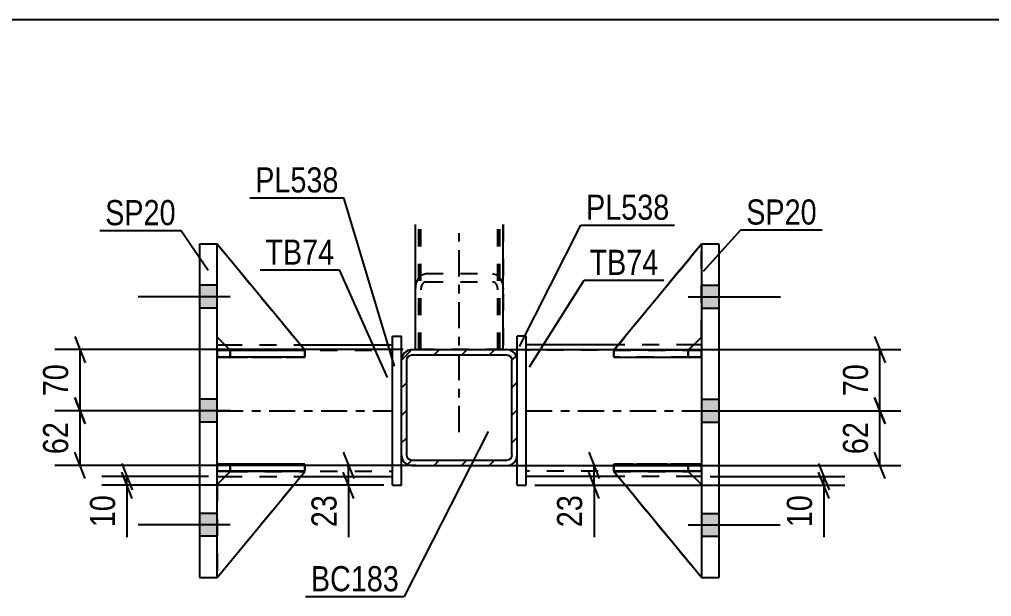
# Model space of a CAD drawing. Header units: millimetres. Extents: x 0 to 841, y 0 to 594.
# Drawn here: x 184.4 to 295.2, y 125.3 to 191.1 of the extents above; entities that cross this region are included whole.
import ezdxf

# ---------------------------------------------------------------- set-up
doc = ezdxf.new("R2010")
doc.units = ezdxf.units.MM
doc.linetypes.add('DXK_LINE_DOT2', pattern=[3.9198, 1.9599, -1.9599])
doc.linetypes.add('DXK_LINE_DOT3', pattern=[5.9187, 2.979, -0.9799, 0.9799, -0.9799])
doc.styles.add('Arial Narrow', font='ARIALN.TTF', dxfattribs={"height": 0.2})

# ---------------------------------------------------------------- blocks, each defined once
blk = doc.blocks.new('Part-815137511-1333 - 1252')
at = {"color": 7, "linetype": 'DXK_LINE_DOT2'}
for p, q in [((262.13, 165.47), (252.13, 153.36)), ((252.13, 153.36), (262.13, 165.47)), ((262.13, 154.86), (262.13, 165.47)), ((260.63, 153.36), (262.13, 154.86)), ((260.63, 153.36), (262.13, 154.86)), ((252.13, 153.36), (260.63, 153.36)), ((252.13, 153.36), (252.13, 153.36)), ((260.63, 153.36), (252.13, 153.36)), ((260.63, 153.36), (260.63, 153.36))]:
    blk.add_line(p, q, dxfattribs=at)
blk = doc.blocks.new('Bolt-815137511-1442 - 1252')
at = {"linetype": 'Continuous'}
for points in [[(264.13, 158.17), (264.13, 160.77), (262.13, 160.77), (262.13, 158.17)], [(264.13, 158.17), (264.13, 160.77), (262.13, 160.77), (262.13, 158.17)], [(264.13, 158.17), (264.13, 160.77), (262.13, 160.77), (262.13, 158.17)], [(264.13, 145.17), (264.13, 147.77), (262.13, 147.77), (262.13, 145.17)], [(264.13, 145.17), (264.13, 147.77), (262.13, 147.77), (262.13, 145.17)], [(264.13, 132.17), (264.13, 134.77), (262.13, 134.77), (262.13, 132.17)], [(264.13, 132.17), (264.13, 134.77), (262.13, 134.77), (262.13, 132.17)], [(264.13, 132.17), (264.13, 134.77), (262.13, 134.77), (262.13, 132.17)]]:
    blk.add_hatch(color=1, dxfattribs=at).paths.add_polyline_path(points)
at = {"color": 1, "linetype": 'Continuous'}
for p, q in [((262.13, 160.77), (264.13, 160.77)), ((262.13, 160.77), (264.13, 160.77)), ((262.13, 160.77), (264.13, 160.77)), ((260.63, 159.47), (271.13, 159.47)), ((260.63, 159.47), (271.13, 159.47)), ((260.63, 159.47), (271.13, 159.47)), ((262.13, 158.17), (264.13, 158.17)), ((262.13, 158.17), (264.13, 158.17)), ((262.13, 158.17), (264.13, 158.17)), ((262.13, 147.77), (264.13, 147.77)), ((262.13, 147.77), (264.13, 147.77)), ((260.63, 146.47), (271.13, 146.47)), ((260.63, 146.47), (271.13, 146.47)), ((262.13, 145.17), (264.13, 145.17)), ((262.13, 145.17), (264.13, 145.17)), ((262.13, 134.77), (264.13, 134.77)), ((262.13, 134.77), (264.13, 134.77)), ((262.13, 134.77), (264.13, 134.77)), ((260.63, 133.47), (271.13, 133.47)), ((260.63, 133.47), (271.13, 133.47)), ((260.63, 133.47), (271.13, 133.47)), ((262.13, 132.17), (264.13, 132.17)), ((262.13, 132.17), (264.13, 132.17)), ((262.13, 132.17), (264.13, 132.17))]:
    blk.add_line(p, q, dxfattribs=at)
blk = doc.blocks.new('Part-815137511-1257 - 1252')
at = {"color": 7, "linetype": 'DXK_LINE_DOT2'}
for p, q in [((229.53, 153.43), (229.53, 167.68)), ((229.93, 153.43), (229.93, 167.68)), ((239.13, 153.43), (239.13, 167.68)), ((239.53, 167.68), (239.53, 153.43)), ((239.53, 153.43), (229.53, 153.43))]:
    blk.add_line(p, q, dxfattribs=at)
at = {"color": 7, "linetype": 'DXK_LINE_DOT3'}
blk.add_line((234.53, 144.03), (234.53, 167.68), dxfattribs=at)
blk = doc.blocks.new('Part-815137511-1329 - 1252')
at = {"color": 2, "linetype": 'Continuous'}
for p, q in [((206.93, 153.97), (207.82, 153.97)), ((216.43, 153.97), (226.93, 153.97)), ((206.93, 138.97), (207.84, 138.97)), ((216.45, 138.97), (226.93, 138.97))]:
    blk.add_line(p, q, dxfattribs=at)
at = {"color": 7, "linetype": 'DXK_LINE_DOT2'}
for p, q in [((206.93, 138.97), (206.93, 153.97)), ((206.93, 153.37), (226.93, 153.37)), ((207.82, 153.97), (216.43, 153.97)), ((226.93, 138.97), (226.93, 153.97)), ((206.93, 139.57), (226.93, 139.57)), ((207.84, 138.97), (216.45, 138.97))]:
    blk.add_line(p, q, dxfattribs=at)
at = {"color": 7, "linetype": 'DXK_LINE_DOT3'}
blk.add_line((206.93, 146.47), (226.93, 146.47), dxfattribs=at)
blk = doc.blocks.new('Part-815137511-1258 - 1252')
at = {"color": 2, "linetype": 'Continuous'}
for p, q in [((229.53, 153.43), (229.53, 167.68)), ((239.53, 153.43), (239.53, 167.68))]:
    blk.add_line(p, q, dxfattribs=at)
at = {"color": 7, "linetype": 'DXK_LINE_DOT2'}
for p, q in [((230.13, 153.43), (230.13, 167.68)), ((238.93, 153.43), (238.93, 167.68)), ((229.89, 161.56), (230.27, 161.96)), ((230.27, 161.96), (230.73, 162.1)), ((230.73, 162.1), (238.33, 162.1)), ((238.33, 162.1), (238.79, 161.96)), ((238.79, 161.96), (239.18, 161.56)), ((229.53, 160.24), (229.63, 160.96)), ((229.63, 160.96), (229.89, 161.56)), ((230.31, 160.9), (230.18, 160.6)), ((230.5, 161.1), (230.31, 160.9)), ((230.73, 161.17), (230.5, 161.1)), ((230.73, 161.17), (238.33, 161.17)), ((238.56, 161.1), (238.33, 161.17)), ((238.76, 160.9), (238.56, 161.1)), ((238.89, 160.6), (238.76, 160.9)), ((239.18, 161.56), (239.44, 160.96)), ((239.44, 160.96), (239.53, 160.24)), ((230.18, 160.6), (230.13, 160.24)), ((238.93, 160.24), (238.89, 160.6)), ((239.53, 153.43), (229.53, 153.43))]:
    blk.add_line(p, q, dxfattribs=at)
blk = doc.blocks.new('Bolt-815137511-1443 - 1252')
at = {"linetype": 'Continuous'}
for points in [[(206.93, 158.17), (206.93, 160.77), (204.93, 160.77), (204.93, 158.17)], [(206.93, 158.17), (206.93, 160.77), (204.93, 160.77), (204.93, 158.17)], [(206.93, 158.17), (206.93, 160.77), (204.93, 160.77), (204.93, 158.17)], [(206.93, 145.17), (206.93, 147.77), (204.93, 147.77), (204.93, 145.17)], [(206.93, 145.17), (206.93, 147.77), (204.93, 147.77), (204.93, 145.17)], [(206.93, 132.17), (206.93, 134.77), (204.93, 134.77), (204.93, 132.17)], [(206.93, 132.17), (206.93, 134.77), (204.93, 134.77), (204.93, 132.17)], [(206.93, 132.17), (206.93, 134.77), (204.93, 134.77), (204.93, 132.17)]]:
    blk.add_hatch(color=1, dxfattribs=at).paths.add_polyline_path(points)
at = {"color": 1, "linetype": 'Continuous'}
for p, q in [((206.93, 160.77), (204.93, 160.77)), ((206.93, 160.77), (204.93, 160.77)), ((206.93, 160.77), (204.93, 160.77)), ((208.43, 159.47), (197.93, 159.47)), ((208.43, 159.47), (197.93, 159.47)), ((208.43, 159.47), (197.93, 159.47)), ((206.93, 158.17), (204.93, 158.17)), ((206.93, 158.17), (204.93, 158.17)), ((206.93, 158.17), (204.93, 158.17)), ((206.93, 147.77), (204.93, 147.77)), ((206.93, 147.77), (204.93, 147.77)), ((208.43, 146.47), (197.93, 146.47)), ((208.43, 146.47), (197.93, 146.47)), ((206.93, 145.17), (204.93, 145.17)), ((206.93, 145.17), (204.93, 145.17)), ((206.93, 134.77), (204.93, 134.77)), ((206.93, 134.77), (204.93, 134.77)), ((206.93, 134.77), (204.93, 134.77)), ((208.43, 133.47), (197.93, 133.47)), ((208.43, 133.47), (197.93, 133.47)), ((208.43, 133.47), (197.93, 133.47)), ((206.93, 132.17), (204.93, 132.17)), ((206.93, 132.17), (204.93, 132.17)), ((206.93, 132.17), (204.93, 132.17))]:
    blk.add_line(p, q, dxfattribs=at)
blk = doc.blocks.new('Part-815137511-1283 - 1252')
at = {"linetype": 'Continuous'}
h = blk.add_hatch(dxfattribs=at)
h.set_pattern_fill('', scale=0.7, style=0, pattern_type=0)
h.set_pattern_definition([(45, (229.134, 153.4284), (-1.57154, 1.57154), [])])
h.paths.add_polyline_path([(239.93, 153.43), (229.13, 153.43), (228.67, 153.34), (228.29, 153.08), (228.03, 152.69), (227.93, 152.23), (227.93, 141.43), (228.03, 140.97), (228.29, 140.58), (228.67, 140.32), (229.13, 140.23), (239.93, 140.23), (240.39, 140.32), (240.78, 140.58), (241.04, 140.97), (241.13, 141.43), (241.13, 152.23), (241.04, 152.69), (240.78, 153.08), (240.39, 153.34)])
h.paths.add_polyline_path([(240.49, 152.46), (240.53, 152.23), (240.53, 141.43), (240.49, 141.2), (240.36, 141), (240.16, 140.87), (239.93, 140.83), (229.13, 140.83), (228.9, 140.87), (228.71, 141), (228.58, 141.2), (228.53, 141.43), (228.53, 152.23), (228.58, 152.46), (228.71, 152.65), (228.9, 152.78), (229.13, 152.83), (239.93, 152.83), (240.16, 152.78), (240.36, 152.65)])
at = {"color": 2, "linetype": 'Continuous'}
for p, q in [((229.13, 153.43), (228.67, 153.34)), ((229.13, 153.43), (239.93, 153.43)), ((240.39, 153.34), (239.93, 153.43)), ((228.03, 152.69), (227.93, 152.23)), ((227.93, 141.43), (227.93, 152.23)), ((228.53, 152.23), (228.58, 152.46)), ((228.53, 141.43), (228.53, 152.23)), ((228.58, 152.46), (228.71, 152.65)), ((228.71, 152.65), (228.9, 152.78)), ((228.9, 152.78), (229.13, 152.83)), ((229.13, 152.83), (239.93, 152.83)), ((239.93, 152.83), (240.16, 152.78)), ((240.16, 152.78), (240.36, 152.65)), ((240.36, 152.65), (240.49, 152.46)), ((240.49, 152.46), (240.53, 152.23)), ((240.53, 141.43), (240.53, 152.23)), ((241.13, 152.23), (241.04, 152.69)), ((241.13, 141.43), (241.13, 152.23)), ((227.93, 141.43), (228.03, 140.97)), ((228.58, 141.2), (228.53, 141.43)), ((228.71, 141), (228.58, 141.2)), ((228.9, 140.87), (228.71, 141)), ((229.13, 140.83), (228.9, 140.87)), ((229.13, 140.83), (239.93, 140.83)), ((240.16, 140.87), (239.93, 140.83)), ((240.36, 141), (240.16, 140.87)), ((240.49, 141.2), (240.36, 141)), ((240.53, 141.43), (240.49, 141.2)), ((241.04, 140.97), (241.13, 141.43)), ((228.67, 140.32), (229.13, 140.23)), ((229.13, 140.23), (239.93, 140.23)), ((239.93, 140.23), (240.39, 140.32))]:
    blk.add_line(p, q, dxfattribs=at)
at = {"color": 7, "linetype": 'DXK_LINE_DOT3'}
blk.add_line((234.53, 146.83), (234.53, 146.83), dxfattribs=at)
at = {"color": 2, "linetype": 'Continuous'}
for centre, start, end in [((229.13, 152.23), 112.5, 157.5), ((239.93, 152.23), 22.5, 67.5), ((229.13, 141.43), 202.5, 247.5), ((239.93, 141.43), 292.5, 337.5)]:
    blk.add_arc(centre, 1.2, start, end, dxfattribs=at)
blk = doc.blocks.new('Part-815137511-1304 - 1252')
at = {"color": 2, "linetype": 'Continuous'}
for p, q in [((252.64, 153.97), (242.13, 153.97)), ((262.13, 153.97), (261.24, 153.97)), ((252.62, 138.97), (242.13, 138.97)), ((262.13, 138.97), (261.22, 138.97))]:
    blk.add_line(p, q, dxfattribs=at)
at = {"color": 7, "linetype": 'DXK_LINE_DOT2'}
for p, q in [((242.13, 138.97), (242.13, 153.97)), ((262.13, 153.37), (242.13, 153.37)), ((261.24, 153.97), (252.64, 153.97)), ((262.13, 153.97), (262.13, 138.97)), ((262.13, 139.57), (242.13, 139.57)), ((261.22, 138.97), (252.62, 138.97))]:
    blk.add_line(p, q, dxfattribs=at)
at = {"color": 7, "linetype": 'DXK_LINE_DOT3'}
blk.add_line((242.13, 146.47), (262.13, 146.47), dxfattribs=at)
blk = doc.blocks.new('Part-815137511-1319 - 1252')
at = {"color": 2, "linetype": 'Continuous'}
for p, q in [((242.13, 154.97), (241.13, 154.97)), ((241.13, 152.23), (241.13, 154.97)), ((242.13, 137.97), (242.13, 154.97)), ((241.13, 137.97), (241.13, 141.43)), ((241.13, 137.97), (242.13, 137.97))]:
    blk.add_line(p, q, dxfattribs=at)
at = {"color": 7, "linetype": 'DXK_LINE_DOT2'}
blk.add_line((241.13, 141.43), (241.13, 152.23), dxfattribs=at)
blk = doc.blocks.new('Part-815137511-1324 - 1252')
at = {"color": 2, "linetype": 'Continuous'}
for p, q in [((226.93, 137.97), (226.93, 154.97)), ((226.93, 154.97), (227.93, 154.97)), ((227.93, 152.23), (227.93, 154.97)), ((227.93, 137.97), (227.93, 141.43)), ((226.93, 137.97), (227.93, 137.97))]:
    blk.add_line(p, q, dxfattribs=at)
at = {"color": 7, "linetype": 'DXK_LINE_DOT2'}
blk.add_line((227.93, 141.43), (227.93, 152.23), dxfattribs=at)
blk = doc.blocks.new('Part-815137511-1330 - 1252')
at = {"color": 2, "linetype": 'Continuous'}
for p, q in [((252.13, 139.56), (252.13, 139.56)), ((260.63, 139.56), (252.13, 139.56)), ((262.13, 127.47), (252.13, 139.56)), ((260.63, 139.56), (260.63, 139.56)), ((260.63, 139.56), (262.13, 138.06))]:
    blk.add_line(p, q, dxfattribs=at)
at = {"color": 7, "linetype": 'DXK_LINE_DOT2'}
for p, q in [((252.13, 139.56), (260.63, 139.56)), ((262.13, 127.47), (252.13, 139.56)), ((260.63, 139.56), (262.13, 138.06)), ((262.13, 138.06), (262.13, 127.47))]:
    blk.add_line(p, q, dxfattribs=at)
blk = doc.blocks.new('Part-815137511-1331 - 1252')
at = {"color": 7, "linetype": 'DXK_LINE_DOT2'}
for p, q in [((252.13, 139.56), (260.63, 139.56)), ((262.13, 127.47), (252.13, 139.56)), ((252.13, 139.56), (252.13, 139.56)), ((260.63, 139.56), (252.13, 139.56)), ((252.13, 139.56), (262.13, 127.47)), ((260.63, 139.56), (262.13, 138.06)), ((260.63, 139.56), (260.63, 139.56)), ((262.13, 138.06), (260.63, 139.56)), ((262.13, 138.06), (262.13, 127.47))]:
    blk.add_line(p, q, dxfattribs=at)
blk = doc.blocks.new('Part-815137511-1332 - 1252')
at = {"color": 2, "linetype": 'Continuous'}
for p, q in [((262.13, 165.47), (252.13, 153.36)), ((260.64, 153.37), (262.13, 154.86)), ((253.38, 153.36), (252.13, 153.36)), ((252.13, 153.36), (252.13, 153.36))]:
    blk.add_line(p, q, dxfattribs=at)
at = {"color": 7, "linetype": 'DXK_LINE_DOT2'}
for p, q in [((252.13, 153.36), (262.13, 165.47)), ((262.13, 154.86), (262.13, 165.47)), ((260.63, 153.36), (262.13, 154.86)), ((260.63, 153.36), (252.13, 153.36)), ((260.63, 153.36), (253.38, 153.36)), ((260.63, 153.36), (260.64, 153.37)), ((260.63, 153.36), (260.63, 153.36))]:
    blk.add_line(p, q, dxfattribs=at)
blk = doc.blocks.new('Part-815137511-1334 - 1252')
at = {"color": 7, "linetype": 'DXK_LINE_DOT2'}
for p, q in [((252.13, 139.57), (252.13, 140.37)), ((252.13, 140.37), (260.63, 140.37)), ((262.13, 140.37), (252.13, 140.37)), ((260.63, 139.57), (260.63, 140.37)), ((260.63, 140.37), (262.13, 140.37)), ((262.13, 139.57), (262.13, 140.37)), ((262.13, 139.57), (262.13, 140.37)), ((262.13, 140.37), (262.13, 140.37)), ((260.63, 139.57), (252.13, 139.57)), ((252.13, 139.57), (262.13, 139.57)), ((262.13, 139.57), (260.63, 139.57)), ((262.13, 139.57), (262.13, 139.57))]:
    blk.add_line(p, q, dxfattribs=at)
blk = doc.blocks.new('Part-815137511-1335 - 1252')
at = {"color": 7, "linetype": 'DXK_LINE_DOT2'}
for p, q in [((252.13, 152.57), (252.13, 153.37)), ((252.13, 153.37), (260.63, 153.37)), ((262.13, 153.37), (252.13, 153.37)), ((260.63, 152.57), (260.63, 153.37)), ((260.63, 153.37), (262.13, 153.37)), ((262.13, 152.57), (262.13, 153.37)), ((262.13, 152.57), (262.13, 153.37)), ((262.13, 153.37), (262.13, 153.37)), ((260.63, 152.57), (252.13, 152.57)), ((252.13, 152.57), (262.13, 152.57)), ((262.13, 152.57), (260.63, 152.57)), ((262.13, 152.57), (262.13, 152.57))]:
    blk.add_line(p, q, dxfattribs=at)
blk = doc.blocks.new('Part-815137511-1336 - 1252')
at = {"color": 2, "linetype": 'Continuous'}
for p, q in [((252.13, 140.37), (262.13, 140.37)), ((252.13, 140.37), (252.13, 139.57)), ((262.13, 140.37), (262.13, 140.37)), ((262.13, 139.57), (262.13, 140.37)), ((262.13, 139.57), (252.13, 139.57))]:
    blk.add_line(p, q, dxfattribs=at)
at = {"color": 7, "linetype": 'DXK_LINE_DOT2'}
for p, q in [((260.63, 140.37), (252.13, 140.37)), ((262.13, 140.37), (260.63, 140.37)), ((260.63, 140.37), (260.63, 139.57)), ((262.13, 140.37), (262.13, 140.37)), ((252.13, 139.57), (260.63, 139.57)), ((260.63, 139.57), (262.13, 139.57))]:
    blk.add_line(p, q, dxfattribs=at)
blk = doc.blocks.new('Part-815137511-1337 - 1252')
at = {"color": 2, "linetype": 'Continuous'}
for p, q in [((252.14, 153.37), (252.13, 153.37)), ((252.13, 153.37), (252.13, 152.57)), ((262.13, 153.37), (253.38, 153.37)), ((262.13, 153.37), (262.13, 153.37)), ((262.13, 153.37), (262.13, 152.57)), ((252.13, 152.57), (262.13, 152.57))]:
    blk.add_line(p, q, dxfattribs=at)
at = {"color": 7, "linetype": 'DXK_LINE_DOT2'}
for p, q in [((253.38, 153.37), (252.14, 153.37)), ((260.63, 153.37), (252.14, 153.37)), ((260.63, 153.37), (262.13, 153.37)), ((260.63, 153.37), (260.63, 152.57)), ((262.13, 153.37), (262.13, 153.37)), ((252.13, 152.57), (260.63, 152.57)), ((260.63, 152.57), (262.13, 152.57))]:
    blk.add_line(p, q, dxfattribs=at)
blk = doc.blocks.new('Part-815137511-1338 - 1252')
at = {"color": 2, "linetype": 'Continuous'}
for p, q in [((208.43, 139.56), (206.93, 138.06)), ((206.93, 127.47), (216.93, 139.56)), ((216.93, 139.56), (208.43, 139.56)), ((208.43, 139.56), (208.43, 139.56)), ((216.93, 139.56), (216.93, 139.56))]:
    blk.add_line(p, q, dxfattribs=at)
at = {"color": 7, "linetype": 'DXK_LINE_DOT2'}
for p, q in [((206.93, 138.06), (208.43, 139.56)), ((206.93, 127.47), (216.93, 139.56)), ((208.43, 139.56), (216.93, 139.56)), ((206.93, 138.06), (206.93, 127.47))]:
    blk.add_line(p, q, dxfattribs=at)
blk = doc.blocks.new('Part-815137511-1339 - 1252')
at = {"color": 7, "linetype": 'DXK_LINE_DOT2'}
for p, q in [((208.43, 139.56), (206.93, 138.06)), ((206.93, 127.47), (216.93, 139.56)), ((206.93, 138.06), (208.43, 139.56)), ((206.93, 127.47), (216.93, 139.56)), ((216.93, 139.56), (208.43, 139.56)), ((208.43, 139.56), (208.43, 139.56)), ((208.43, 139.56), (216.93, 139.56)), ((216.93, 139.56), (216.93, 139.56)), ((206.93, 138.06), (206.93, 127.47))]:
    blk.add_line(p, q, dxfattribs=at)
blk = doc.blocks.new('Part-815137511-1340 - 1252')
at = {"color": 2, "linetype": 'Continuous'}
for p, q in [((216.93, 153.36), (206.93, 165.47)), ((208.42, 153.37), (206.93, 154.86)), ((215.69, 153.36), (216.93, 153.36)), ((216.93, 153.36), (216.93, 153.36))]:
    blk.add_line(p, q, dxfattribs=at)
at = {"color": 7, "linetype": 'DXK_LINE_DOT2'}
for p, q in [((206.93, 154.86), (206.93, 165.47)), ((206.93, 165.47), (216.93, 153.36)), ((208.43, 153.36), (206.93, 154.86)), ((208.43, 153.36), (208.42, 153.37)), ((216.93, 153.36), (208.43, 153.36)), ((208.43, 153.36), (208.43, 153.36)), ((208.43, 153.36), (215.69, 153.36))]:
    blk.add_line(p, q, dxfattribs=at)
blk = doc.blocks.new('Part-815137511-1341 - 1252')
at = {"color": 7, "linetype": 'DXK_LINE_DOT2'}
for p, q in [((206.93, 154.86), (206.93, 165.47)), ((206.93, 165.47), (216.93, 153.36)), ((206.93, 165.47), (216.93, 153.36)), ((208.43, 153.36), (206.93, 154.86)), ((206.93, 154.86), (208.43, 153.36)), ((216.93, 153.36), (208.43, 153.36)), ((208.43, 153.36), (208.43, 153.36)), ((208.43, 153.36), (216.93, 153.36)), ((216.93, 153.36), (216.93, 153.36))]:
    blk.add_line(p, q, dxfattribs=at)
blk = doc.blocks.new('Part-815137511-1342 - 1252')
at = {"color": 7, "linetype": 'DXK_LINE_DOT2'}
for p, q in [((206.93, 140.37), (208.43, 140.37)), ((216.93, 140.37), (206.93, 140.37)), ((206.93, 140.37), (206.93, 140.37)), ((206.93, 140.37), (206.93, 139.57)), ((206.93, 140.37), (206.93, 139.57)), ((208.43, 140.37), (216.93, 140.37)), ((208.43, 140.37), (208.43, 139.57)), ((216.93, 140.37), (216.93, 139.57)), ((208.43, 139.57), (206.93, 139.57)), ((206.93, 139.57), (216.93, 139.57)), ((206.93, 139.57), (206.93, 139.57)), ((216.93, 139.57), (208.43, 139.57))]:
    blk.add_line(p, q, dxfattribs=at)
blk = doc.blocks.new('Part-815137511-1343 - 1252')
at = {"color": 7, "linetype": 'DXK_LINE_DOT2'}
for p, q in [((206.93, 153.37), (208.43, 153.37)), ((216.93, 153.37), (206.93, 153.37)), ((206.93, 153.37), (206.93, 153.37)), ((206.93, 153.37), (206.93, 152.57)), ((206.93, 153.37), (206.93, 152.57)), ((208.43, 153.37), (216.93, 153.37)), ((208.43, 153.37), (208.43, 152.57)), ((216.93, 153.37), (216.93, 152.57)), ((208.43, 152.57), (206.93, 152.57)), ((206.93, 152.57), (216.93, 152.57)), ((206.93, 152.57), (206.93, 152.57)), ((216.93, 152.57), (208.43, 152.57))]:
    blk.add_line(p, q, dxfattribs=at)
blk = doc.blocks.new('Part-815137511-1344 - 1252')
at = {"color": 2, "linetype": 'Continuous'}
for p, q in [((206.93, 139.57), (206.93, 140.37)), ((216.93, 140.37), (206.93, 140.37)), ((216.93, 139.57), (216.93, 140.37)), ((216.93, 139.57), (206.93, 139.57)), ((206.93, 139.57), (206.93, 139.57))]:
    blk.add_line(p, q, dxfattribs=at)
at = {"color": 7, "linetype": 'DXK_LINE_DOT2'}
for p, q in [((208.43, 140.37), (206.93, 140.37)), ((208.43, 139.57), (208.43, 140.37)), ((216.93, 140.37), (208.43, 140.37)), ((206.93, 139.57), (208.43, 139.57)), ((208.43, 139.57), (216.93, 139.57))]:
    blk.add_line(p, q, dxfattribs=at)
blk = doc.blocks.new('Part-815137511-1345 - 1252')
at = {"color": 2, "linetype": 'Continuous'}
for p, q in [((206.93, 152.57), (206.93, 153.37)), ((206.93, 153.37), (215.69, 153.37)), ((216.93, 152.57), (216.93, 153.37)), ((216.93, 153.37), (216.93, 153.37)), ((216.93, 152.57), (206.93, 152.57)), ((206.93, 152.57), (206.93, 152.57))]:
    blk.add_line(p, q, dxfattribs=at)
at = {"color": 7, "linetype": 'DXK_LINE_DOT2'}
for p, q in [((208.43, 153.37), (206.93, 153.37)), ((208.43, 152.57), (208.43, 153.37)), ((208.43, 153.37), (216.93, 153.37)), ((206.93, 152.57), (208.43, 152.57)), ((208.43, 152.57), (216.93, 152.57))]:
    blk.add_line(p, q, dxfattribs=at)
blk = doc.blocks.new('Part-815137511-1360 - 1252')
at = {"color": 2, "linetype": 'Continuous'}
for p, q in [((264.13, 165.47), (262.13, 165.47)), ((262.13, 165.47), (262.13, 127.47)), ((264.13, 127.47), (264.13, 165.47)), ((262.13, 127.47), (264.13, 127.47))]:
    blk.add_line(p, q, dxfattribs=at)
blk = doc.blocks.new('Part-815137511-1365 - 1252')
at = {"color": 2, "linetype": 'Continuous'}
for p, q in [((204.93, 165.47), (204.93, 127.47)), ((206.93, 165.47), (204.93, 165.47)), ((206.93, 127.47), (206.93, 165.47)), ((204.93, 127.47), (206.93, 127.47))]:
    blk.add_line(p, q, dxfattribs=at)
blk = doc.blocks.new('StraightDimension-815137511-1550 - 1252')
at = {"color": 7, "linetype": 'Continuous'}
for p, q in [((281.86, 154.93), (283.06, 151.93)), ((240.22, 153.43), (284.86, 153.43)), ((282.46, 146.47), (282.46, 153.43)), ((283.06, 144.97), (281.86, 147.97)), ((269.91, 146.47), (284.86, 146.47))]:
    blk.add_line(p, q, dxfattribs=at)
at = {"color": 0}
blk.add_wipeout([(281.71, 152.38), (277.51, 152.38), (277.51, 147.52), (281.71, 147.52)], dxfattribs=at)
at = {"color": 3, "style": 'Arial Narrow'}
blk.add_text('70', height=2.863, rotation=90.0002, dxfattribs=at).set_placement((281.11, 148.12))
blk = doc.blocks.new('StraightDimension-815137511-1577 - 1252')
at = {"color": 7, "linetype": 'Continuous'}
for p, q in [((196.05, 140.47), (197.25, 137.47)), ((205.93, 138.97), (193.8, 138.97)), ((197.25, 136.47), (196.05, 139.47)), ((196.65, 137.97), (196.65, 138.97)), ((225.93, 137.97), (193.8, 137.97)), ((196.65, 137.97), (196.65, 132.06)), ((196.65, 137.97), (196.65, 132.06))]:
    blk.add_line(p, q, dxfattribs=at)
at = {"color": 0}
blk.add_wipeout([(195.9, 137.44), (191.7, 137.44), (191.7, 132.59), (195.9, 132.59)], dxfattribs=at)
at = {"color": 3, "style": 'Arial Narrow'}
blk.add_text('10', height=2.863, rotation=90.0002, dxfattribs=at).set_placement((195.3, 133.19))
blk = doc.blocks.new('StraightDimension-815137511-1496 - 1252')
at = {"color": 7, "linetype": 'Continuous'}
for p, q in [((190.7, 147.97), (191.9, 144.97)), ((198.68, 146.47), (188.45, 146.47)), ((191.3, 140.23), (191.3, 146.47)), ((191.9, 138.73), (190.7, 141.73)), ((228.13, 140.23), (188.45, 140.23))]:
    blk.add_line(p, q, dxfattribs=at)
at = {"color": 0}
blk.add_wipeout([(190.55, 145.78), (186.35, 145.78), (186.35, 140.92), (190.55, 140.92)], dxfattribs=at)
at = {"color": 3, "style": 'Arial Narrow'}
blk.add_text('62', height=2.863, rotation=90.0002, dxfattribs=at).set_placement((189.95, 141.52))
blk = doc.blocks.new('StraightDimension-815137511-1526 - 1252')
at = {"color": 7, "linetype": 'Continuous'}
for p, q in [((249.28, 141.73), (250.48, 138.73)), ((239.68, 140.23), (252.28, 140.23)), ((249.88, 137.97), (249.88, 140.23)), ((250.48, 136.47), (249.28, 139.47)), ((243.13, 137.97), (252.28, 137.97)), ((249.88, 137.97), (249.88, 132.06)), ((249.88, 137.97), (249.88, 132.06))]:
    blk.add_line(p, q, dxfattribs=at)
at = {"color": 0}
blk.add_wipeout([(249.13, 137.44), (244.93, 137.44), (244.93, 132.59), (249.13, 132.59)], dxfattribs=at)
at = {"color": 3, "style": 'Arial Narrow'}
blk.add_text('23', height=2.863, rotation=90.0002, dxfattribs=at).set_placement((248.53, 133.19))
blk = doc.blocks.new('StraightDimension-815137511-1481 - 1252')
at = {"color": 7, "linetype": 'Continuous'}
for p, q in [((221.29, 141.73), (222.49, 138.73)), ((229.58, 140.23), (219.04, 140.23)), ((221.89, 137.97), (221.89, 140.23)), ((222.49, 136.47), (221.29, 139.47)), ((225.93, 137.97), (219.04, 137.97)), ((221.89, 137.97), (221.89, 132.06)), ((221.89, 137.97), (221.89, 132.06))]:
    blk.add_line(p, q, dxfattribs=at)
at = {"color": 0}
blk.add_wipeout([(221.14, 137.44), (216.94, 137.44), (216.94, 132.59), (221.14, 132.59)], dxfattribs=at)
at = {"color": 3, "style": 'Arial Narrow'}
blk.add_text('23', height=2.863, rotation=90.0002, dxfattribs=at).set_placement((220.54, 133.19))
blk = doc.blocks.new('StraightDimension-815137511-1509 - 1252')
at = {"color": 7, "linetype": 'Continuous'}
for p, q in [((190.7, 154.93), (191.9, 151.93)), ((228.13, 153.43), (188.45, 153.43)), ((191.3, 146.47), (191.3, 153.43)), ((191.9, 144.97), (190.7, 147.97)), ((198.68, 146.47), (188.45, 146.47))]:
    blk.add_line(p, q, dxfattribs=at)
at = {"color": 0}
blk.add_wipeout([(190.55, 152.38), (186.35, 152.38), (186.35, 147.52), (190.55, 147.52)], dxfattribs=at)
at = {"color": 3, "style": 'Arial Narrow'}
blk.add_text('70', height=2.863, rotation=90.0002, dxfattribs=at).set_placement((189.95, 148.12))
blk = doc.blocks.new('StraightDimension-815137511-1537 - 1252')
at = {"color": 7, "linetype": 'Continuous'}
for p, q in [((281.86, 147.97), (283.06, 144.97)), ((269.91, 146.47), (284.86, 146.47)), ((282.46, 140.23), (282.46, 146.47)), ((283.06, 138.73), (281.86, 141.73)), ((239.55, 140.23), (284.86, 140.23))]:
    blk.add_line(p, q, dxfattribs=at)
at = {"color": 0}
blk.add_wipeout([(281.71, 145.78), (277.51, 145.78), (277.51, 140.92), (281.71, 140.92)], dxfattribs=at)
at = {"color": 3, "style": 'Arial Narrow'}
blk.add_text('62', height=2.863, rotation=90.0002, dxfattribs=at).set_placement((281.11, 141.52))
blk = doc.blocks.new('StraightDimension-815137511-1566 - 1252')
at = {"color": 7, "linetype": 'Continuous'}
for p, q in [((275.47, 140.47), (276.67, 137.47)), ((263.13, 138.97), (278.47, 138.97)), ((276.67, 136.47), (275.47, 139.47)), ((276.07, 137.97), (276.07, 138.97)), ((243.13, 137.97), (278.47, 137.97)), ((276.07, 137.97), (276.07, 132.06)), ((276.07, 137.97), (276.07, 132.06))]:
    blk.add_line(p, q, dxfattribs=at)
at = {"color": 0}
blk.add_wipeout([(275.32, 137.44), (271.12, 137.44), (271.12, 132.59), (275.32, 132.59)], dxfattribs=at)
at = {"color": 3, "style": 'Arial Narrow'}
blk.add_text('10', height=2.863, rotation=90.0002, dxfattribs=at).set_placement((274.72, 133.19))
blk = doc.blocks.new('StraightDimension-815137511-5607 - 5268')
at = {"color": 7, "linetype": 'Continuous'}
blk.add_line((115.01, 191.07), (713.71, 191.07), dxfattribs=at)
blk = doc.blocks.new('Mark-815137511-1278 - 1252')
at = {"color": 30, "linetype": 'Continuous'}
for p in [(237.83, 144.1), (217.01, 125.29)]:
    blk.add_line(p, (228.26, 125.29), dxfattribs=at)
at = {"color": 0}
blk.add_wipeout([(227.66, 125.89), (227.66, 128.89), (217.61, 128.89), (217.61, 125.89)], dxfattribs=at)
blk.add_wipeout([(227.66, 125.89), (227.66, 128.89), (217.61, 128.89), (217.61, 125.89)], dxfattribs=at)
at = {"color": 3, "style": 'Arial Narrow'}
blk.add_text('BC183', height=2.863, dxfattribs=at).set_placement((217.61, 125.89))
blk = doc.blocks.new('Mark-815137511-1315 - 1252')
at = {"color": 30, "linetype": 'Continuous'}
for p, q in [((241.38, 153.8), (248.37, 167.64)), ((248.37, 167.64), (259.07, 167.64))]:
    blk.add_line(p, q, dxfattribs=at)
at = {"color": 0}
blk.add_wipeout([(258.47, 168.24), (258.47, 171.24), (248.97, 171.24), (248.97, 168.24)], dxfattribs=at)
blk.add_wipeout([(258.47, 168.24), (258.47, 171.24), (248.97, 171.24), (248.97, 168.24)], dxfattribs=at)
at = {"color": 3, "style": 'Arial Narrow'}
blk.add_text('PL538', height=2.863, dxfattribs=at).set_placement((248.97, 168.24))
blk = doc.blocks.new('Mark-815137511-1300 - 1252')
at = {"color": 30, "linetype": 'Continuous'}
for p, q in [((242.51, 151.47), (248.77, 161.35)), ((248.77, 161.35), (257.82, 161.35))]:
    blk.add_line(p, q, dxfattribs=at)
at = {"color": 0}
blk.add_wipeout([(257.22, 161.95), (257.22, 164.95), (249.37, 164.95), (249.37, 161.95)], dxfattribs=at)
blk.add_wipeout([(257.22, 161.95), (257.22, 164.95), (249.37, 164.95), (249.37, 161.95)], dxfattribs=at)
at = {"color": 3, "style": 'Arial Narrow'}
blk.add_text('TB74', height=2.863, dxfattribs=at).set_placement((249.37, 161.95))
blk = doc.blocks.new('Mark-815137511-1320 - 1252')
at = {"color": 30, "linetype": 'Continuous'}
for p in [(210.67, 170.75), (227.16, 151.54)]:
    blk.add_line(p, (221.38, 170.75), dxfattribs=at)
at = {"color": 0}
blk.add_wipeout([(220.78, 171.35), (220.78, 174.35), (211.27, 174.35), (211.27, 171.35)], dxfattribs=at)
blk.add_wipeout([(220.78, 171.35), (220.78, 174.35), (211.27, 174.35), (211.27, 171.35)], dxfattribs=at)
at = {"color": 3, "style": 'Arial Narrow'}
blk.add_text('PL538', height=2.863, dxfattribs=at).set_placement((211.27, 171.35))
blk = doc.blocks.new('Mark-815137511-1325 - 1252')
at = {"color": 30, "linetype": 'Continuous'}
for p in [(211.82, 162.52), (226.35, 150.24)]:
    blk.add_line(p, (220.87, 162.52), dxfattribs=at)
at = {"color": 0}
blk.add_wipeout([(220.27, 163.12), (220.27, 166.12), (212.42, 166.12), (212.42, 163.12)], dxfattribs=at)
blk.add_wipeout([(220.27, 163.12), (220.27, 166.12), (212.42, 166.12), (212.42, 163.12)], dxfattribs=at)
at = {"color": 3, "style": 'Arial Narrow'}
blk.add_text('TB74', height=2.863, dxfattribs=at).set_placement((212.42, 163.12))
blk = doc.blocks.new('Mark-815137511-1356 - 1252')
at = {"color": 30, "linetype": 'Continuous'}
for p, q in [((262.35, 162.39), (266.63, 167.09)), ((266.63, 167.09), (275.87, 167.09))]:
    blk.add_line(p, q, dxfattribs=at)
at = {"color": 0}
blk.add_wipeout([(275.27, 167.69), (275.27, 170.69), (267.23, 170.69), (267.23, 167.69)], dxfattribs=at)
blk.add_wipeout([(275.27, 167.69), (275.27, 170.69), (267.23, 170.69), (267.23, 167.69)], dxfattribs=at)
at = {"color": 3, "style": 'Arial Narrow'}
blk.add_text('SP20', height=2.863, dxfattribs=at).set_placement((267.23, 167.69))
blk = doc.blocks.new('Mark-815137511-1361 - 1252')
at = {"color": 30, "linetype": 'Continuous'}
for p in [(193.57, 167.02), (205.9, 162.44)]:
    blk.add_line(p, (202.81, 167.02), dxfattribs=at)
at = {"color": 0}
blk.add_wipeout([(202.21, 167.62), (202.21, 170.62), (194.17, 170.62), (194.17, 167.62)], dxfattribs=at)
blk.add_wipeout([(202.21, 167.62), (202.21, 170.62), (194.17, 170.62), (194.17, 167.62)], dxfattribs=at)
at = {"color": 3, "style": 'Arial Narrow'}
blk.add_text('SP20', height=2.863, dxfattribs=at).set_placement((194.17, 167.62))

msp = doc.modelspace()

# ---------------------------------------------------------------- block references
for name in ['StraightDimension-815137511-5607 - 5268', 'Part-815137511-1257 - 1252', 'Part-815137511-1258 - 1252', 'Part-815137511-1365 - 1252', 'Part-815137511-1340 - 1252', 'Part-815137511-1341 - 1252', 'Part-815137511-1333 - 1252', 'Part-815137511-1332 - 1252', 'Part-815137511-1360 - 1252', 'Bolt-815137511-1443 - 1252', 'Bolt-815137511-1442 - 1252', 'Part-815137511-1324 - 1252', 'Part-815137511-1319 - 1252', 'Part-815137511-1329 - 1252', 'Part-815137511-1343 - 1252', 'Part-815137511-1345 - 1252', 'Part-815137511-1283 - 1252', 'Part-815137511-1304 - 1252', 'Part-815137511-1335 - 1252', 'Part-815137511-1337 - 1252', 'Part-815137511-1342 - 1252', 'Part-815137511-1344 - 1252', 'Part-815137511-1334 - 1252', 'Part-815137511-1336 - 1252', 'Part-815137511-1338 - 1252', 'Part-815137511-1339 - 1252', 'Part-815137511-1330 - 1252', 'Part-815137511-1331 - 1252']:
    msp.add_blockref(name, (0, 0))

# ---------------------------------------------------------------- next in the draw order: block references
for name in ['Mark-815137511-1361 - 1252', 'Mark-815137511-1356 - 1252', 'StraightDimension-815137511-1550 - 1252', 'StraightDimension-815137511-1526 - 1252', 'StraightDimension-815137511-1577 - 1252']:
    msp.add_blockref(name, (0, 0))

# ---------------------------------------------------------------- next in the draw order: block references
for name in ['Mark-815137511-1315 - 1252', 'StraightDimension-815137511-1496 - 1252', 'StraightDimension-815137511-1537 - 1252']:
    msp.add_blockref(name, (0, 0))

# ---------------------------------------------------------------- next in the draw order: block references
for name in ['Mark-815137511-1300 - 1252', 'StraightDimension-815137511-1509 - 1252', 'StraightDimension-815137511-1481 - 1252', 'StraightDimension-815137511-1566 - 1252']:
    msp.add_blockref(name, (0, 0))

# ---------------------------------------------------------------- next in the draw order: block references
for name in ['Mark-815137511-1320 - 1252', 'Mark-815137511-1278 - 1252']:
    msp.add_blockref(name, (0, 0))

# ---------------------------------------------------------------- next in the draw order: block references
msp.add_blockref('Mark-815137511-1325 - 1252', (0, 0))

doc.saveas('drawing.dxf')
